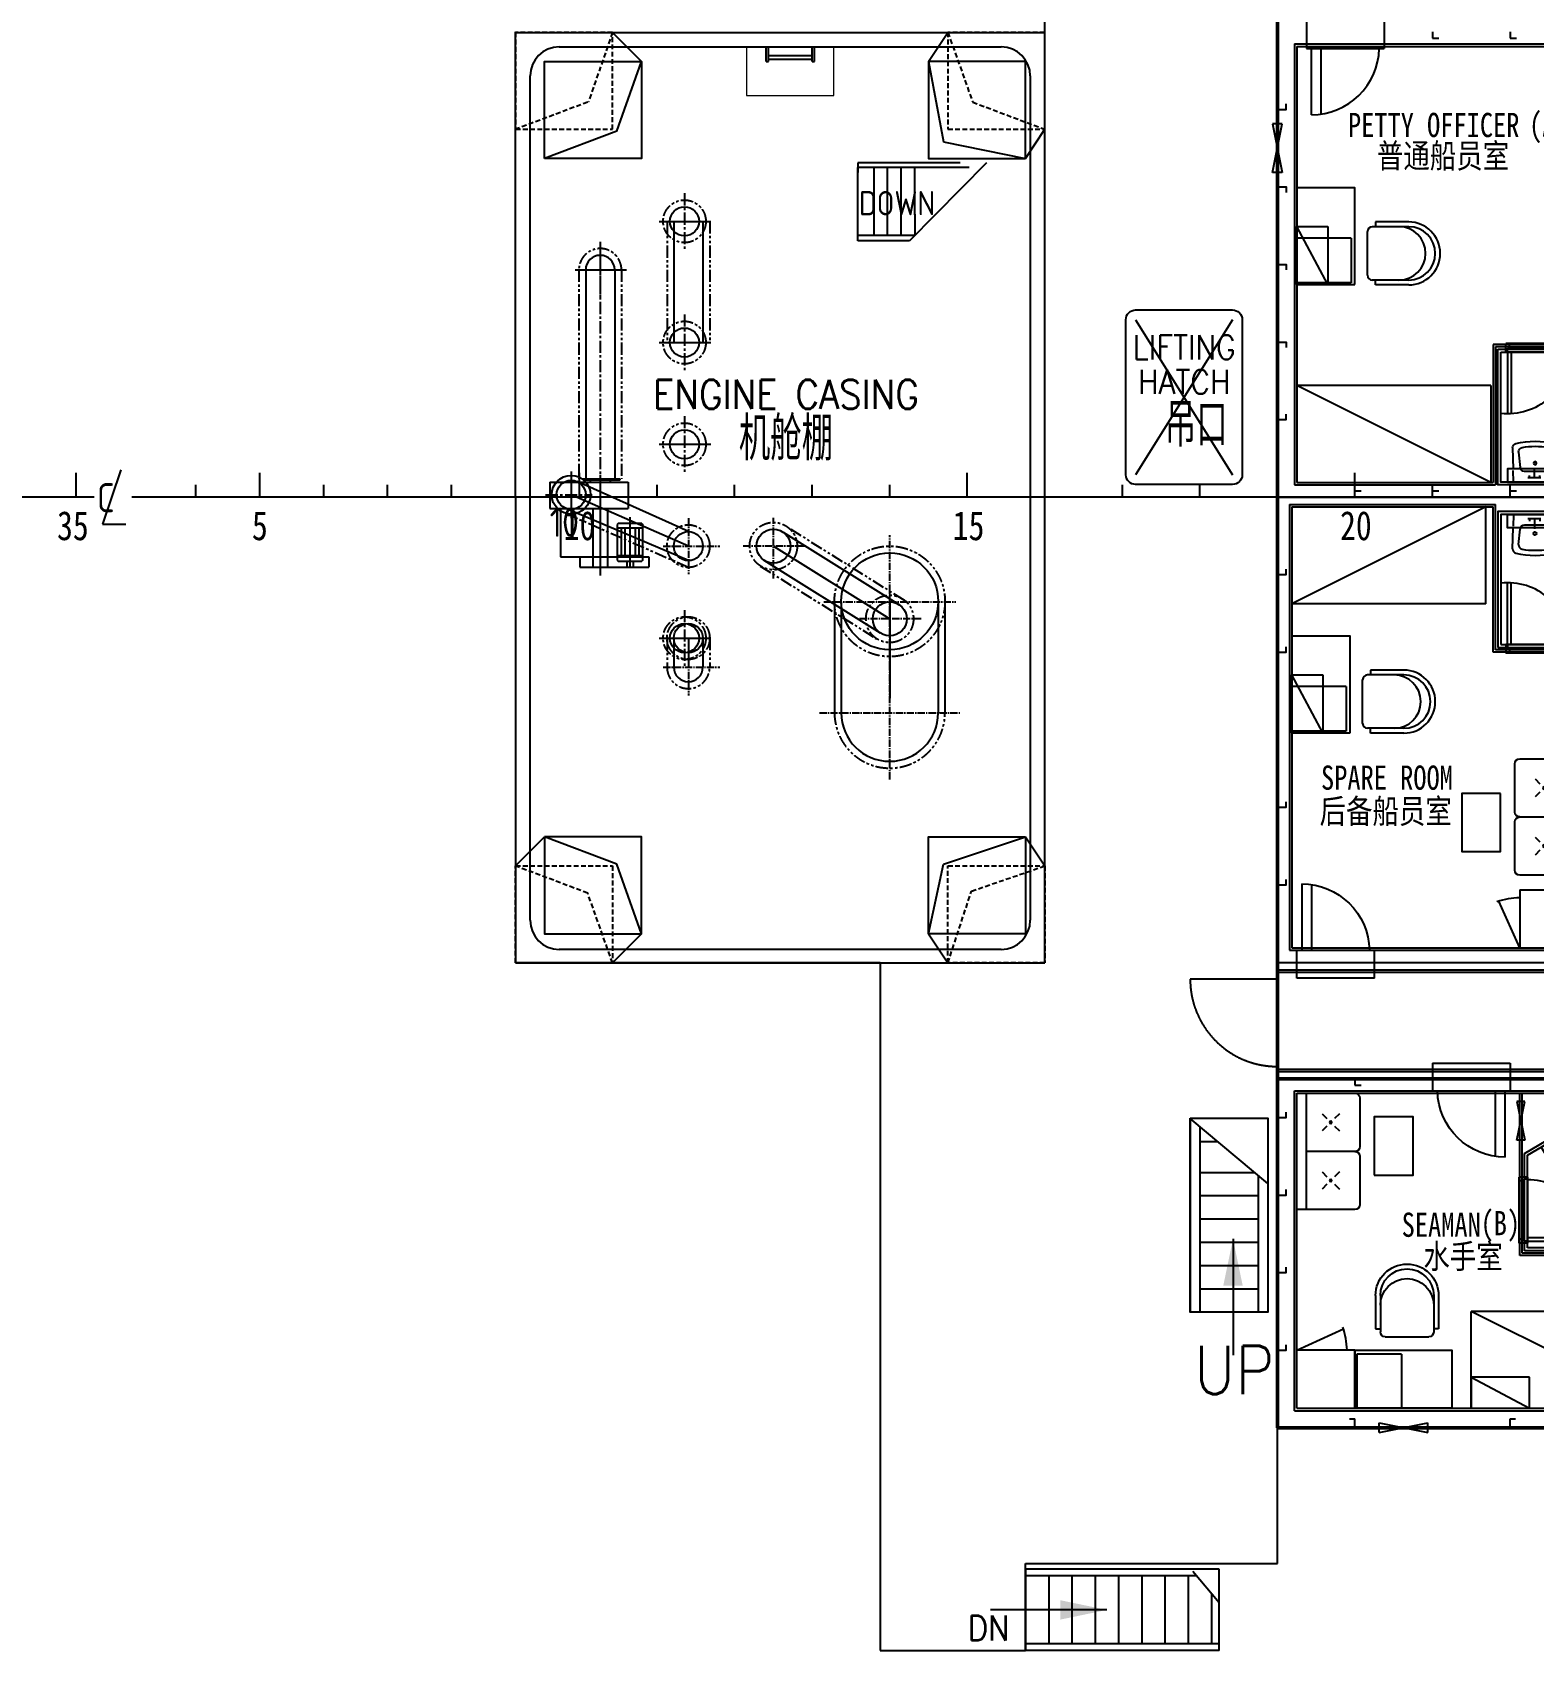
# Model space of a CAD drawing. Header units: millimetres. Extents: x -1838618 to -1600818, y -1770412 to -1553248.
# Drawn here: x -1732473 to -1716985, y -1697446 to -1680751 of the extents above; entities that cross this region are included whole.
import ezdxf
from ezdxf.enums import TextEntityAlignment as Align

# ---------------------------------------------------------------- set-up
doc = ezdxf.new("R2010")
doc.units = ezdxf.units.MM
doc.header["$LTSCALE"] = 100
for name, pattern in [('ACAD_ISO04W100', [30, 24, -3, 0, -3]), ('ACAD_ISO10W100', [18, 12, -3, 0, -3]), ('CENTER', [2, 1.25, -0.25, 0.25, -0.25]), ('CENTER1', [2, 1.25, -0.25, 0.25, -0.25]), ('CENTER2', [28.575, 19.05, -3.175, 3.175, -3.175]), ('CENTERX', [1.125, 0.75, -0.125, 0.125, -0.125]), ('DASHED', [0.75, 0.5, -0.25]), ('PHANTOM', [2.5, 1.25, -0.25, 0.25, -0.25, 0.25, -0.25])]:
    doc.linetypes.add(name, pattern=pattern)
for name, color, linetype in [('412equipment', 6, 'Continuous'), ('418exhaust', 30, 'Continuous'), ('419insulation', 63, 'PHANTOM'), ('422duct', 140, 'Continuous'), ('Furniture', 3, 'Continuous'), ('LADDER', 2, 'Continuous'), ('LIN', 132, 'Continuous'), ('TOITOR', 6, 'Continuous')]:
    doc.layers.add(name, color=color, linetype=linetype)
doc.styles.add('ROMANS4', font='romans.shx', dxfattribs={"width": 0.8, "height": 400, "bigfont": 'hzdx.shx'})
doc.styles.add('ROMANT', font='', dxfattribs={"width": 0.8})
doc.styles.get("Standard").update_dxf_attribs({"font": 'gbenor.shx', "width": 0.9, "bigfont": 'gbcbig.shx'})
doc.styles.add('样式 1', font='gbenor.shx', dxfattribs={"bigfont": 'gbcbig.shx'})
doc.styles.get('ROMANT').set_extended_font_data('SimSun')

# ---------------------------------------------------------------- blocks, each defined once
blk = doc.blocks.new('67')
at = {"color": 4}
for p, q in [((26600, 0), (26600, 250)), ((27061, 283), (26873, -280)), ((26873, -280), (27113, -280))]:
    blk.add_line(p, q, dxfattribs=at)
at = {"color": 4, "ltscale": 100}
blk.add_line((26787, 0), (-4089, 0), dxfattribs=at)
at = {"color": 4}
blk.add_text('C', height=300, dxfattribs=at).set_placement((26814, -156))
at = {"color": 4, "style": 'ROMANT', "width": 0.8}
blk.add_text('35', height=300, dxfattribs=at).set_placement((26403, -444))
blk = doc.blocks.new('p-11')
at = {"color": 1, "lineweight": -3}
blk.add_line((-48777, 68922), (-48246, 68922), dxfattribs=at)
at = {"layer": '418exhaust', "color": 1, "linetype": 'CENTER'}
blk.add_line((-48517, 69212), (-48517, 68632), dxfattribs=at)
at = {"layer": '418exhaust', "color": 2}
blk.add_circle((-48517, 68922), 150, dxfattribs=at)
at = {"layer": '419insulation', "color": 2}
blk.add_circle((-48517, 68922), 220, dxfattribs=at)
blk = doc.blocks.new('VLAD')
at = {"color": 0}
for p, q in [((147, 225), (-3, 225)), ((147, 201), (-3, 201)), ((87, -251), (87, 201)), ((127, -251), (127, 201)), ((147, 225), (147, 201)), ((147, -251), (-3, -251)), ((147, -275), (-3, -275)), ((147, -251), (147, -275))]:
    blk.add_line(p, q, dxfattribs=at)
blk = doc.blocks.new('70')
at = {"color": 4}
for p, q in [((0, 0), (0, 250)), ((3300, 0), (3300, 250)), ((7300, 0), (7300, 250)), ((11300, 0), (11300, 250)), ((-660, 0), (-660, 125)), ((0, 0), (0, 125)), ((0, 0), (0, 125)), ((660, 0), (660, 125)), ((1320, 0), (1320, 125)), ((1980, 0), (1980, 125)), ((2640, 0), (2640, 125)), ((3300, 0), (3300, 125)), ((4100, 0), (4100, 125)), ((4900, 0), (4900, 125)), ((5700, 0), (5700, 125)), ((6500, 0), (6500, 125)), ((8100, 0), (8100, 125)), ((8900, 0), (8900, 125)), ((9700, 0), (9700, 125)), ((10500, 0), (10500, 125)), ((12100, 0), (12100, 125)), ((12900, 0), (12900, 125))]:
    blk.add_line(p, q, dxfattribs=at)
at = {"color": 4, "ltscale": 100}
blk.add_line((23487, 0), (-1320, 0), dxfattribs=at)
at = {"color": 4, "style": 'ROMANT', "width": 0.8}
for s, p in [('5', (-80, -444)), ('10', (3137, -444)), ('15', (7150, -444)), ('20', (11146, -444))]:
    blk.add_text(s, height=300, dxfattribs=at).set_placement(p)
blk = doc.blocks.new('B DECK LINE')
at = {"color": 6}
for p, q in [((-16660, 0), (-16660, 4800)), ((-16660, 0), (-16660, -4800)), ((-16660, -4800), (-12900, -4800)), ((-12900, -4800), (-12900, -11900)), ((-8800, -11000), (-8800, -9600)), ((-8800, -9600), (3200, -9600)), ((-11400, -11000), (-8800, -11000)), ((-11400, -11900), (-11400, -11000)), ((-12900, -11900), (-11400, -11900))]:
    blk.add_line(p, q, dxfattribs=at)
blk = doc.blocks.new('B DECK')
at = {"color": 6, "lineweight": 50}
for p, q in [((-8800, 9600, 590), (-8800, -9600, 590)), ((-8800, -9600, 590), (3200, -9600, 590))]:
    blk.add_line(p, q, dxfattribs=at)
at = {"layer": '412equipment', "color": 7}
blk.add_blockref('B DECK LINE', (0, 0, 590), dxfattribs=at)
blk = doc.blocks.new('ladder level')
at = {"color": 2}
for p, q in [((-2000, 0), (0, 0)), ((-2000, -800), (-2000, 0)), ((-1328, -800), (-2000, 0)), ((0, -800), (0, 0)), ((-1916, -100), (0, -100)), ((-1760, -286), (-1760, -100)), ((-1440, -666), (-1440, -100)), ((-1200, -700), (-1200, -100)), ((-960, -700), (-960, -100)), ((-720, -700), (-720, -100)), ((-480, -700), (-480, -100)), ((-240, -700), (-240, -100)), ((-2000, -800), (0, -800)), ((-1412, -700), (0, -700))]:
    blk.add_line(p, q, dxfattribs=at)
blk = doc.blocks.new('BED(2000X1000)')
at = {"color": 2}
for p, q in [((0, -1000), (0, 0)), ((2000, 0), (0, 0)), ((2000, 0), (2000, -1000)), ((0, -1000), (2000, -1000))]:
    blk.add_line(p, q, dxfattribs=at)
at = {"color": 1, "linetype": 'ACAD_ISO04W100', "ltscale": 5}
blk.add_line((2000, -1000), (0, 0), dxfattribs=at)
blk = doc.blocks.new('3沙发')
at = {"color": 2}
for p, q in [((-1200, 600), (-1200, 0)), ((-650, 650), (-1150, 650)), ((-600, 600), (-600, 100)), ((-50, 650), (-550, 650)), ((0, 0), (0, 600)), ((-939, 389), (-989, 439)), ((-892, 358), (-908, 342)), ((-892, 342), (-908, 358)), ((-811, 439), (-861, 389)), ((-339, 389), (-389, 439)), ((-292, 358), (-308, 342)), ((-292, 342), (-308, 358)), ((-211, 439), (-261, 389)), ((-939, 311), (-989, 261)), ((-811, 261), (-861, 311)), ((-339, 311), (-389, 261)), ((-211, 261), (-261, 311)), ((-1200, 100), (0, 100)), ((-1200, 0), (0, 0)), ((0, 100), (0, 100))]:
    blk.add_line(p, q, dxfattribs=at)
for centre in [(-900, 350), (-300, 350)]:
    blk.add_circle(centre, 11.2, dxfattribs=at)
for centre, start, end in [((-1150, 600), 90, 180), ((-650, 600), 0, 90), ((-550, 600), 90, 180), ((-50, 600), 0, 90)]:
    blk.add_arc(centre, 50, start, end, dxfattribs=at)
blk = doc.blocks.new('book rack(600x320x280)')
at = {"color": 2, "ltscale": 10}
for p, q in [((-600, 0), (-600, -320)), ((0, 0), (-600, 0)), ((-600, 0), (0, -320)), ((0, -320), (0, 0)), ((-600, -320), (0, -320))]:
    blk.add_line(p, q, dxfattribs=at)
blk = doc.blocks.new('A$C491949C4')
at = {"color": 240, "linetype": 'ByBlock'}
for p, q in [((982, 384), (989, 166)), ((1045, 339), (1062, 179)), ((1387, 339), (1370, 179)), ((1450, 384), (1443, 166)), ((1223, 73), (1223, 177)), ((989, 151), (993, 32)), ((1105, 140), (1327, 140)), ((1156, 73), (1291, 73)), ((1169, 73), (1169, 99)), ((1274, 73), (1274, 99)), ((1439, 32), (1443, 151))]:
    blk.add_line(p, q, dxfattribs=at)
blk.add_lwpolyline([(940, 30), (940, 166), (1500, 166), (1500, 30)], close=True, dxfattribs=at)
blk.add_circle((1218, 225), 16.4, dxfattribs=at)
for centre, radius, start, end in [((1026, 385), 44, 102.5848, 181.8677), ((1216, -423), 874, 76.7925, 103.2092), ((1089, 344), 44, 99.097, 185.8302), ((1216, -390), 789, 80.2286, 99.7732), ((1343, 344), 44, 354.1698, 80.9047), ((1406, 385), 44, 358.1323, 77.4168), ((1105, 184), 44, 185.8302, 270), ((1327, 184), 44, 270, 354.1698)]:
    blk.add_arc(centre, radius, start, end, dxfattribs=at)
at = {"layer": 'TOITOR', "color": 240, "linetype": 'ByBlock'}
for p, q in [((597, 1400), (300, 900)), ((615, 1370), (317, 869)), ((1600, 1400), (597, 1400)), ((1570, 1370), (615, 1370)), ((840, 1370), (840, 1460)), ((840, 1460), (1520, 1460)), ((840, 1370), (1520, 1370)), ((860, 1370), (860, 1410)), ((860, 1410), (1500, 1410)), ((880, 1410), (880, 1460)), ((1462, 1370), (1462, 734)), ((1480, 1410), (1480, 1460)), ((1500, 1370), (1500, 1410)), ((1500, 1370), (1500, 733)), ((1520, 1370), (1520, 1460)), ((530, 1228), (760, 1091)), ((0, 900), (300, 900)), ((30, 870), (317, 870)), ((319, 873), (559, 735)), ((342, 911), (572, 775)), ((123, 672), (163, 672)), ((184, 722), (155, 750)), ((233, 782), (233, 742)), ((282, 722), (310, 750)), ((302, 672), (343, 672)), ((184, 623), (155, 594)), ((233, 603), (233, 562)), ((282, 623), (310, 594)), ((810, 30), (810, 302))]:
    blk.add_line(p, q, dxfattribs=at)
for points in [[(0, 900), (0, 0), (1600, 0), (1600, 1400)], [(30, 870), (30, 30), (1570, 30), (1570, 1370)]]:
    blk.add_lwpolyline(points, dxfattribs=at)
blk.add_circle((233, 672), 31.3, dxfattribs=at)
for centre, radius, start, end in [((1500, 1370), 637, 180, 276.309), ((310, 302), 500, 0, 60.1011)]:
    blk.add_arc(centre, radius, start, end, dxfattribs=at)
blk.add_ellipse((683, 922), major_axis=(178, -106), ratio=0.695122, dxfattribs=at)
blk.add_ellipse((666, 933), major_axis=(230, -137), ratio=0.688679, start_param=-1.570796, end_param=1.570796, dxfattribs=at)
blk = doc.blocks.new('A$C27DC17FB')
at = {"layer": 'LIN'}
for p, q in [((0, 400), (82, 0)), ((0, 0), (82, 400)), ((82, 400), (0, 400)), ((82, 0), (0, 0))]:
    blk.add_line(p, q, dxfattribs=at)
blk = doc.blocks.new('沙发')
at = {"color": 2, "linetype": 'Continuous'}
for p, q in [((-325, -225), (-325, 225)), ((100, 275), (-275, 275)), ((100, 325), (-243.791834, 325)), ((-243.791834, 325), (-243.791834, 275)), ((100, -275), (-275, -275)), ((-243.791834, -325), (-243.791834, -275)), ((100, -325), (-243.791834, -325))]:
    blk.add_line(p, q, dxfattribs=at)
for centre, radius, start, end in [((-275, 225), 50, 90, 180), ((0, 0), 275, 270, 90), ((100, 0), 325, 270, 90), ((100, 0), 275, 270, 90), ((-275, -225), 50, 180, 270)]:
    blk.add_arc(centre, radius, start, end, dxfattribs=at)
blk = doc.blocks.new('DOOR700C NEW')
at = {"color": 2}
for p, q in [((650, 688), (650, 13)), ((750, 695), (750, 13)), ((800, 13), (0, 13)), ((0, -275), (0, 13)), ((800, -275), (800, 13)), ((0, -275), (800, -275))]:
    blk.add_line(p, q, dxfattribs=at)
at = {"color": 2, "lineweight": -3, "ltscale": 5}
blk.add_arc((750, -5), 700, 90, 178.5788, dxfattribs=at)
blk = doc.blocks.new('T.T.1000X600X600')
at = {"layer": 'Furniture'}
blk.add_lwpolyline([(-565, 199), (-165, 199), (-165, -401), (-565, -401)], close=True, dxfattribs=at)
blk = doc.blocks.new('DESK10')
at = {"layer": 'Furniture'}
for p, q in [((20, 40), (20, 600)), ((480, 40), (480, 600)), ((480, 40), (20, 40))]:
    blk.add_line(p, q, dxfattribs=at)
blk.add_lwpolyline([(0, 0), (1000, 0), (1000, 600), (0, 600)], close=True, dxfattribs=at)
blk = doc.blocks.new('2DFF')
at = {"color": 6}
for p, q in [((-3200, -4650), (-3200, -5749)), ((-1600, -4800), (-1600, -4865)), ((-800, -4800), (-800, -4865)), ((-1600, -4865), (-1535, -4865)), ((-800, -4865), (-735, -4865)), ((-3200, -6251), (-3200, -14550)), ((-3200, -9600), (800, -9600)), ((-2400, -9600), (-2400, -9535)), ((-2400, -9535), (-2335, -9535)), ((-1600, -9600), (-1600, -9535)), ((-1600, -9535), (-1535, -9535)), ((-800, -9600), (-800, -9535)), ((-800, -9535), (-735, -9535)), ((-3200, -14400), (-2550, -14400)), ((-2550, -14400), (-150, -14400)), ((-3200, -14550), (-3200, -19200)), ((-2400, -15600), (-2400, -15665)), ((-2400, -15665), (-2335, -15665)), ((-2456, -19110), (-2400, -19110)), ((-2400, -19200), (-2400, -19110)), ((-800, -19200), (-800, -19110)), ((-800, -19110), (-744, -19110)), ((-3200, -19200), (-2151, -19200)), ((-1649, -19200), (1699, -19200))]:
    blk.add_line(p, q, dxfattribs=at)
at = {"color": 2}
for p, q in [((-3025, -4925), (675, -4925)), ((-3025, -4925), (-3025, -9475)), ((-3000, -4950), (-3000, -9450)), ((-3000, -4950), (650, -4950)), ((-1000, -8450), (-3000, -8450)), ((-1000, -8450), (-1000, -9450)), ((-3025, -9475), (-950, -9475)), ((-3000, -9450), (-975, -9450)), ((-3075, -9675), (-950, -9675)), ((-3075, -9675), (-3075, -14275)), ((-3050, -9700), (-975, -9700)), ((-3050, -9700), (-3050, -14250)), ((-1050, -10700), (-1050, -9700)), ((-1050, -10700), (-3050, -10700)), ((-3075, -14275), (-75, -14275)), ((-3050, -14250), (-100, -14250)), ((-3200, -14475), (2130, -14475)), ((-3200, -14500), (2150, -14500)), ((-3200, -15500), (7300, -15500)), ((-3200, -15525), (7325, -15525)), ((-3025, -15725), (7075, -15725)), ((-3025, -19025), (-3025, -15725)), ((-3000, -19000), (-3000, -15750)), ((-3000, -15750), (7050, -15750)), ((-2400, -18400), (-3000, -18400)), ((-2400, -19000), (-2400, -18400)), ((-3025, -19025), (8575, -19025)), ((-3000, -19000), (8550, -19000))]:
    blk.add_line(p, q, dxfattribs=at)
at = {"color": 4, "ltscale": 10}
for p, q in [((-3250, -6251), (-3150, -5749)), ((-3250, -5749), (-3150, -6251)), ((-3150, -5749), (-3250, -5749)), ((-3150, -6251), (-3250, -6251))]:
    blk.add_line(p, q, dxfattribs=at)
at = {"color": 1, "linetype": 'CENTER2', "ltscale": 10}
for p, q in [((-1000, -9450), (-3000, -8450)), ((-1050, -9700), (-3050, -10700))]:
    blk.add_line(p, q, dxfattribs=at)
at = {"color": 2, "ltscale": 10}
for p, q in [((-700, -13650), (-700, -14250)), ((-700, -13650), (-100, -13650)), ((-700, -14250), (-917, -13768)), ((-3000, -18400), (-2518, -18181)), ((-2400, -18400), (-2400, -19000)), ((-2400, -18400), (-2400, -19000))]:
    blk.add_line(p, q, dxfattribs=at)
at = {"color": 6, "linetype": 'ACAD_ISO10W100', "ltscale": 10}
blk.add_line((-3200, -14574), (-4100, -14574), dxfattribs=at)
at = {"color": 6, "lineweight": 50}
for p, q in [((-3200, -15600), (-1600, -15600)), ((-1600, -15600), (2250, -15600))]:
    blk.add_line(p, q, dxfattribs=at)
at = {"color": 4}
for p, q in [((-2151, -19250), (-1649, -19150)), ((-2151, -19150), (-1649, -19250)), ((-2151, -19250), (-2151, -19150)), ((-1649, -19250), (-1649, -19150))]:
    blk.add_line(p, q, dxfattribs=at)
at = {"color": 6}
for points in [[(-3200, -5600), (-3110, -5600), (-3110, -5544)], [(-3200, -6400), (-3110, -6400), (-3110, -6456)], [(-3200, -7200), (-3110, -7200), (-3110, -7256)], [(-3200, -8000), (-3110, -8000), (-3110, -8056)], [(-3200, -8800), (-3110, -8800), (-3110, -8744)], [(-3200, -10400), (-3110, -10400), (-3110, -10344)], [(-3200, -11200), (-3110, -11200), (-3110, -11144)], [(-3200, -12800), (-3110, -12800), (-3110, -12744)], [(-3200, -13600), (-3110, -13600), (-3110, -13544)], [(-3200, -16000), (-3110, -16000), (-3110, -15944)], [(-3200, -16800), (-3110, -16800), (-3110, -16744)], [(-3200, -17600), (-3110, -17600), (-3110, -17544)], [(-3200, -18400), (-3110, -18400), (-3110, -18344)]]:
    blk.add_lwpolyline(points, dxfattribs=at)
at = {"color": 2, "ltscale": 10}
for centre, start, end in [((-679, -14537), 91.5287, 108.5659), ((-3287, -18420), 1.5287, 18.5659)]:
    blk.add_arc(centre, 805, start, end, dxfattribs=at)
at = {"color": 6, "linetype": 'ACAD_ISO10W100', "ltscale": 10}
blk.add_arc((-3200, -14574), 900, 180, 270, dxfattribs=at)
at = {"layer": 'LIN'}
for p, q in [((650, -8025), (-975, -8025)), ((-975, -8025), (-975, -9450)), ((-950, -8050), (-950, -9475)), ((675, -8050), (-950, -8050)), ((-950, -11175), (-950, -9675)), ((-975, -11200), (-975, -9700)), ((800, -11175), (-950, -11175)), ((800, -11200), (-975, -11200)), ((800, -17425), (-700, -17425)), ((800, -17400), (-675, -17400))]:
    blk.add_line(p, q, dxfattribs=at)
at = {"layer": 'LIN', "color": 4}
for p, q in [((-700, -17425), (-700, -15750)), ((-675, -17400), (-675, -15750))]:
    blk.add_line(p, q, dxfattribs=at)
at = {"color": 2, "ltscale": 10, "rotation": 180}
blk.add_blockref('DOOR700C NEW', (-2100, -4960), dxfattribs=at)
at = {"color": 2, "ltscale": 10, "xscale": -1}
for name, p, rotation in [('book rack(600x320x280)', (-2680, -6808), 270), ('book rack(600x320x280)', (-2730, -11433), 270), ('DOOR700C NEW', (-1600, -15714), 180), ('沙发', (-1863, -17937), 270), ('沙发', (-1863, -17937), 270)]:
    blk.add_blockref(name, p, dxfattribs=dict(at, rotation=rotation))
at = {"color": 2, "ltscale": 10}
for name, p in [('沙发', (-1946, -7086)), ('沙发', (-1946, -7086)), ('沙发', (-1996, -11710)), ('沙发', (-1996, -11710)), ('book rack(600x320x280)', (-600, -18680))]:
    blk.add_blockref(name, p, dxfattribs=at)
at = {"color": 2, "xscale": -1}
for name, p, rotation in [('3沙发', (-100, -13500), 90), ('3沙发', (-3000, -15750), 270), ('T.T.1000X600X600', (-1636, -16395), 179.9999999866598)]:
    blk.add_blockref(name, p, dxfattribs=dict(at, rotation=rotation))
blk.add_blockref('T.T.1000X600X600', (-1464, -12855), dxfattribs=at)
at = {"color": 2, "ltscale": 10, "xscale": -1}
blk.add_blockref('DOOR700C NEW', (-2200, -14286), dxfattribs=at)
at = {"color": 2}
blk.add_blockref('BED(2000X1000)', (-1200, -18000), dxfattribs=at)
at = {"layer": 'Furniture', "rotation": 90}
for p in [(-2400, -7408), (-2450, -12033)]:
    blk.add_blockref('DESK10', p, dxfattribs=at)
at = {"layer": 'Furniture', "xscale": -1, "rotation": 179.9999999866598}
blk.add_blockref('DESK10', (-2400, -18400), dxfattribs=at)
at = {"layer": 'LIN', "color": 4, "xscale": -1, "rotation": 179.9999999866598}
blk.add_blockref('A$C27DC17FB', (-729, -15835), dxfattribs=at)
at = {"layer": 'TOITOR', "xscale": -1}
blk.add_blockref('A$C491949C4', (675, -9475), dxfattribs=at)
at = {"layer": 'TOITOR', "rotation": 180}
blk.add_blockref('A$C491949C4', (675, -9750), dxfattribs=at)
at = {"layer": 'TOITOR', "xscale": -1, "rotation": 89.99999997331959}
blk.add_blockref('A$C491949C4', (750, -15775), dxfattribs=at)
at = {"color": 2, "style": 'ROMANT', "width": 0.8}
for s, p in [('PETTY OFFICER', (-1588, -5761)), ('(A)', (-400, -5777)), ('普通船员室', (-1492, -6074)), ('SPARE ROOM', (-2070, -12494)), ('后备船员室', (-2083, -12835)), ('SEAMAN', (-1510, -17106)), ('(B)', (-900, -17109)), ('水手室', (-1285, -17426))]:
    blk.add_text(s, height=250, dxfattribs=at).set_placement(p, align=Align.MIDDLE)

msp = doc.modelspace()

# ---------------------------------------------------------------- linework, layer by layer
at = {"color": 6}
for p, q in [((-1722028, -1680751.2), (-1722028, -1675951.2)), ((-1727488, -1685551.2), (-1727488, -1680751.2)), ((-1727488, -1680751.2), (-1722028, -1680751.2)), ((-1727488, -1680751.2), (-1722028, -1680751.2)), ((-1722028, -1690351.2), (-1722028, -1680751.2)), ((-1727488, -1685551.2), (-1727488, -1690351.2)), ((-1727488, -1690351.2), (-1722028, -1690351.2))]:
    msp.add_line(p, q, dxfattribs=at)
at = {"color": 2, "linetype": 'Continuous', "lineweight": -3}
for p, q in [((-1727038, -1680901.2), (-1722478, -1680901.2)), ((-1727338, -1689911.2), (-1727338, -1681201.2)), ((-1722178, -1681201.2), (-1722178, -1689911.2)), ((-1722478, -1690211.2), (-1727038, -1690211.2))]:
    msp.add_line(p, q, dxfattribs=at)
at = {"color": 2, "linetype": 'Continuous', "lineweight": 20}
for p, q in [((-1725104, -1680901), (-1725104, -1681401)), ((-1724204, -1681401), (-1724204, -1680901)), ((-1725104, -1681401), (-1724204, -1681401))]:
    msp.add_line(p, q, dxfattribs=at)
at = {"color": 2}
for p, q in [((-1722900.1, -1682096.5), (-1723956.1, -1682096.5)), ((-1723956.1, -1682096.5), (-1723956.1, -1682146.5)), ((-1722631.1, -1682096.5), (-1723424.7, -1682902.7)), ((-1723956.4, -1682902.7), (-1723956.1, -1682146.5)), ((-1723956.3, -1682146.5), (-1723956.3, -1682196.5)), ((-1723956.1, -1682846.5), (-1723956.3, -1682196.5)), ((-1722809.3, -1682146.5), (-1723956.1, -1682146.5)), ((-1723956.1, -1682846.5), (-1723956.1, -1682146.5)), ((-1723789.3, -1682846.5), (-1723789.3, -1682146.5)), ((-1723649.3, -1682846.5), (-1723649.3, -1682146.5)), ((-1723509.3, -1682846.5), (-1723509.3, -1682146.5)), ((-1723369.3, -1682632.7), (-1723369.3, -1682146.5)), ((-1723369.3, -1682625.8), (-1723369.3, -1682846.5)), ((-1723369.3, -1682846.5), (-1723956.1, -1682846.5)), ((-1723424.7, -1682902.7), (-1723956.1, -1682902.7)), ((-1726914.9, -1685279.8), (-1726914.9, -1685764.4)), ((-1726828, -1685551.2), (-1726828, -1685301.2)), ((-1722828, -1685551.2), (-1722828, -1685301.2)), ((-1727488, -1685551.2), (-1727488, -1685426.2)), ((-1727134.9, -1685391.6), (-1727134.9, -1685661.6)), ((-1727134.9, -1685391.6), (-1726327.9, -1685391.6)), ((-1726828, -1685551.2), (-1726828, -1685426.2)), ((-1726802.2, -1685356.6), (-1726413, -1685356.6)), ((-1726413, -1685371.8), (-1726782.7, -1685371.8)), ((-1726719.2, -1685372.3), (-1726719.2, -1685391.2)), ((-1726614.9, -1685314.4), (-1726614.9, -1686352.7)), ((-1726510.6, -1685372.3), (-1726510.6, -1685391.2)), ((-1726413, -1685356.6), (-1726413, -1685371.8)), ((-1726327.9, -1685390.2), (-1726327.9, -1685661.6)), ((-1726028, -1685551.2), (-1726028, -1685426.2)), ((-1725228, -1685551.2), (-1725228, -1685426.2)), ((-1724428, -1685551.2), (-1724428, -1685426.2)), ((-1723628, -1685551.2), (-1723628, -1685426.2)), ((-1722828, -1685551.2), (-1722828, -1685426.2)), ((-1722028, -1685551.2), (-1722028, -1685426.2)), ((-1721228, -1685551.2), (-1721228, -1685426.2)), ((-1720428, -1685551.2), (-1720428, -1685426.2)), ((-1727134.9, -1685661.6), (-1726327.9, -1685661.6)), ((-1727026.2, -1685660.1), (-1727026.2, -1686161.4)), ((-1726690.2, -1685660.1), (-1726690.2, -1686265.8)), ((-1726539.6, -1685660.1), (-1726539.6, -1686265.8)), ((-1726308.1, -1685752.3), (-1726308.1, -1686278.9)), ((-1726429.9, -1685818.1), (-1726439.9, -1685828.1)), ((-1726439.9, -1685828.1), (-1726439.9, -1686196.5)), ((-1726439.9, -1685864.2), (-1726176.4, -1685864.2)), ((-1726186.4, -1685818.1), (-1726429.9, -1685818.1)), ((-1726400.3, -1685864.2), (-1726400.3, -1686147.3)), ((-1726360.8, -1685864.2), (-1726360.8, -1686147.3)), ((-1726255.4, -1685864.2), (-1726255.4, -1686147.3)), ((-1726215.9, -1685864.2), (-1726215.9, -1686147.3)), ((-1726186.4, -1685818.1), (-1726176.4, -1685828.1)), ((-1726176.4, -1686196.5), (-1726176.4, -1685828.1)), ((-1727026.2, -1686161.4), (-1726114.9, -1686161.4)), ((-1726826, -1686161.4), (-1726826, -1686268.6)), ((-1726826, -1686268.6), (-1726114.9, -1686268.6)), ((-1726439.9, -1686147.3), (-1726176.4, -1686147.3)), ((-1726439.9, -1686196.5), (-1726429.9, -1686206.5)), ((-1726429.9, -1686206.5), (-1726186.4, -1686206.5)), ((-1726339.8, -1686205.2), (-1726339.8, -1686269)), ((-1726276.5, -1686205.2), (-1726276.5, -1686269)), ((-1726176.4, -1686196.5), (-1726186.4, -1686206.5)), ((-1726114.9, -1686161.4), (-1726114.9, -1686268.6)), ((-1720228, -1696605.7), (-1722228, -1696605.7)), ((-1722228, -1696605.7), (-1722228, -1697445.7)), ((-1720500.2, -1696625.7), (-1720228, -1696949.7)), ((-1720228, -1697445.7), (-1720228, -1696605.7)), ((-1720458.2, -1696675.7), (-1722228, -1696675.7)), ((-1721988, -1696675.7), (-1721988, -1697375.7)), ((-1721748, -1696675.7), (-1721748, -1697375.7)), ((-1721508, -1696675.7), (-1721508, -1697375.7)), ((-1721268, -1696675.7), (-1721268, -1697375.7)), ((-1721028, -1696675.7), (-1721028, -1697375.7)), ((-1720788, -1696675.7), (-1720788, -1697375.7)), ((-1720548, -1696675.7), (-1720548, -1697375.7)), ((-1720308, -1696854.5), (-1720308, -1697375.7)), ((-1721388, -1697025.7), (-1722588, -1697025.7)), ((-1720228, -1697375.7), (-1722228, -1697375.7)), ((-1720228, -1697445.7), (-1722228, -1697445.7))]:
    msp.add_line(p, q, dxfattribs=at)
at = {"color": 2, "lineweight": -3}
for p, q in [((-1726875, -1683201.5), (-1726343.8, -1683201.5)), ((-1724828, -1686051.2), (-1723628, -1686801.6)), ((-1724198, -1686626.6), (-1724198, -1687771.2)), ((-1724128, -1686626.6), (-1724128, -1687771.2)), ((-1723628, -1686626.6), (-1723628, -1687621.2)), ((-1723128, -1686626.6), (-1723128, -1687771.2)), ((-1723058, -1686626.6), (-1723058, -1687771.2)), ((-1725705.5, -1687000.7), (-1725705.5, -1687300.7)), ((-1727488, -1689351.2), (-1727188, -1689051.2)), ((-1726443.9, -1689331), (-1727188, -1689051.2)), ((-1726188, -1690051.2), (-1726443.9, -1689331)), ((-1726488, -1690351.2), (-1726188, -1690051.2))]:
    msp.add_line(p, q, dxfattribs=at)
at = {"color": 0, "linetype": 'CENTER1', "ltscale": 100}
for p, q in [((-1720091.1, -1683715.3), (-1721091.1, -1685315.3)), ((-1721091.1, -1683715.3), (-1720091.1, -1685315.3, 590))]:
    msp.add_line(p, q, dxfattribs=at)
at = {"color": 2, "linetype": 'CENTER'}
msp.add_line((-1727177.7, -1685521.8), (-1726696.8, -1685521.8), dxfattribs=at)
at = {"color": 2, "ltscale": 0.1}
msp.add_line((-1725705.5, -1686051.2), (-1726914.9, -1685522.1), dxfattribs=at)
at = {"color": 2, "linetype": 'CENTERX'}
for p, q in [((-1725705.5, -1685761.2), (-1725705.5, -1686341.2)), ((-1724828, -1686383.7), (-1724828, -1685758.8)), ((-1723628, -1687309.6), (-1723628, -1685939)), ((-1725965.6, -1686051.2), (-1725379.4, -1686051.2)), ((-1724503, -1686051.2), (-1725153, -1686051.2)), ((-1723628, -1688459.6), (-1723628, -1686472.5)), ((-1724308.8, -1686626.6), (-1722947.2, -1686626.6)), ((-1723303, -1686801.6), (-1723953, -1686801.6)), ((-1725705.5, -1687010.7), (-1725705.5, -1687590.7)), ((-1725705.5, -1687010.7), (-1725705.5, -1687590.7)), ((-1725965.6, -1687300.7), (-1725379.4, -1687300.7)), ((-1725965.6, -1687300.7), (-1725379.4, -1687300.7)), ((-1724353, -1687771.2), (-1722903, -1687771.2))]:
    msp.add_line(p, q, dxfattribs=at)
at = {"color": 2, "linetype": 'DASHED', "lineweight": -3}
for p, q in [((-1726743.9, -1689631), (-1727488, -1689351.2)), ((-1726488, -1690351.2), (-1726743.9, -1689631))]:
    msp.add_line(p, q, dxfattribs=at)
at = {"color": 2}
msp.add_lwpolyline([(-1723386.6, -1682367.5, 0, 60, 0), (-1723573.2, -1682367.5, 0, 0, 0), (-1723885.2, -1682367.5, 0, 0, 0)], format="xyseb", dxfattribs=at)
at = {"color": 0, "linetype": 'ByBlock', "lineweight": -3, "ltscale": 0.8}
msp.add_lwpolyline([(-1721091.1, -1683615.3), (-1720091.1, -1683615.3, -0.4142136), (-1719991.1, -1683715.3), (-1719991.1, -1685315.3, -0.4142136), (-1720091.1, -1685415.3), (-1721091.1, -1685415.3, -0.4142136), (-1721191.1, -1685315.3), (-1721191.1, -1683715.3, -0.4142136)], format="xyb", close=True, dxfattribs=at)
at = {"color": 2, "lineweight": -3}
msp.add_lwpolyline([(-1727188, -1689051.2), (-1727188, -1690051.2), (-1726188, -1690051.2), (-1726188, -1689051.2)], close=True, dxfattribs=at)
at = {"color": 2, "linetype": 'DASHED', "lineweight": -3}
msp.add_lwpolyline([(-1726488, -1689351.2), (-1726488, -1690351.2), (-1727488, -1690351.2), (-1727488, -1689351.2)], close=True, dxfattribs=at)
msp.add_lwpolyline([(-1720528, -1691951.2), (-1719728, -1691951.2), (-1719728, -1693955.2), (-1720528, -1693955.2)], close=True)
at = {"color": 2}
for radius in [200, 150]:
    msp.add_circle((-1726914.9, -1685521.8), radius, dxfattribs=at)
at = {"color": 2, "linetype": 'Continuous', "lineweight": -3}
for centre, start, end in [((-1727038, -1681201.2), 90, 180), ((-1722478, -1681201.2), 0, 90), ((-1727038, -1689911.2), 180, 270), ((-1722478, -1689911.2), 270, 0)]:
    msp.add_arc(centre, 300, start, end, dxfattribs=at)
at = {"color": 2}
msp.add_solid([(-1721868, -1697125.7), (-1721868, -1696925.7), (-1721388, -1697025.7)], dxfattribs=at)
at = {"layer": '418exhaust', "color": 2}
for p, q in [((-1725855.5, -1682700.7), (-1725855.5, -1683951.2)), ((-1725555.5, -1682700.7), (-1725555.5, -1683951.2)), ((-1726764.9, -1683201.5), (-1726764.9, -1685356.6)), ((-1726464.9, -1683201.5), (-1726464.9, -1685356.6)), ((-1725705.5, -1685901.2), (-1726853.4, -1685385)), ((-1725705.5, -1686201.2), (-1726969.4, -1685661.6)), ((-1724726, -1685907.4), (-1723526, -1686657.7)), ((-1724925.9, -1686197.1), (-1723725.9, -1686947.4)), ((-1725855.5, -1687000.7), (-1725855.5, -1687300.7)), ((-1725555.5, -1687000.7), (-1725555.5, -1687300.7))]:
    msp.add_line(p, q, dxfattribs=at)
at = {"layer": '418exhaust', "color": 2, "linetype": 'CENTER'}
for p, q in [((-1726614.9, -1682911.5), (-1726614.9, -1683491.5)), ((-1726614.9, -1682931.9), (-1726614.9, -1685661.6))]:
    msp.add_line(p, q, dxfattribs=at)
at = {"layer": '418exhaust', "color": 2}
for centre, radius in [((-1725705.5, -1686051.2), 150), ((-1724828, -1686051.2), 175), ((-1723628, -1686621.2), 500), ((-1723628, -1686801.6), 175), ((-1725705.5, -1687000.7), 150)]:
    msp.add_circle(centre, radius, dxfattribs=at)
for centre, radius, start, end in [((-1726614.9, -1683201.5), 150, 0, 180), ((-1725705.5, -1687300.7), 150, 180, 0), ((-1723628, -1687771.2), 500, 180, 0)]:
    msp.add_arc(centre, radius, start, end, dxfattribs=at)
at = {"layer": '419insulation', "color": 2}
for p, q in [((-1725925.5, -1682700.7), (-1725925.5, -1683951.2)), ((-1725485.5, -1682700.7), (-1725485.5, -1683951.2)), ((-1726834.9, -1683201.5), (-1726834.9, -1685356.6)), ((-1726394.9, -1683201.5), (-1726394.9, -1685356.6)), ((-1725705.5, -1686271.2), (-1726995.3, -1685705)), ((-1724649.5, -1685876.9), (-1723449.5, -1686627.3)), ((-1724963.9, -1686257), (-1723763.9, -1687007.4)), ((-1725925.5, -1687000.7), (-1725925.5, -1687300.7)), ((-1725485.5, -1687000.7), (-1725485.5, -1687300.7))]:
    msp.add_line(p, q, dxfattribs=at)
for centre, radius in [((-1724828, -1686051.2), 245), ((-1725705.5, -1686051.2), 220), ((-1723628, -1686621.2), 570), ((-1723628, -1686801.6), 245), ((-1725705.5, -1687000.7), 220)]:
    msp.add_circle(centre, radius, dxfattribs=at)
for centre, radius, start, end in [((-1726614.9, -1683201.5), 220, 0, 180), ((-1725705.5, -1687300.7), 220, 180, 0), ((-1723628, -1687771.2), 570, 180, 0)]:
    msp.add_arc(centre, radius, start, end, dxfattribs=at)
at = {"layer": '422duct', "color": 2, "linetype": 'DASHED', "lineweight": -3}
for p, q in [((-1726488, -1680751.2), (-1726736.2, -1681468.5)), ((-1723028, -1680751.2), (-1722772.1, -1681471.4)), ((-1726743.9, -1681471.4), (-1727488, -1681751.2)), ((-1722772.1, -1681471.4), (-1722028, -1681751.2)), ((-1722784.5, -1689609.5), (-1722028, -1689351.2)), ((-1723028, -1690351.2), (-1722784.5, -1689609.5))]:
    msp.add_line(p, q, dxfattribs=at)
at = {"layer": '422duct', "color": 2, "lineweight": -3}
for p, q in [((-1726188, -1681051.2), (-1726488, -1680751.2)), ((-1723228, -1681051.2), (-1723028, -1680751.2)), ((-1726444.5, -1681771.7), (-1726188, -1681051.2)), ((-1723228, -1681051.2), (-1723072.1, -1681878.9)), ((-1726444.5, -1681771.7), (-1727188, -1682051.2)), ((-1722228, -1682051.2), (-1722028, -1681751.2)), ((-1723072.1, -1681878.9), (-1722228, -1682051.2)), ((-1723072.1, -1689331), (-1722228, -1689051.2)), ((-1722228, -1689051.2), (-1722028, -1689351.2)), ((-1723228, -1690051.2), (-1723072.1, -1689331)), ((-1723228, -1690051.2), (-1723028, -1690351.2))]:
    msp.add_line(p, q, dxfattribs=at)
at = {"layer": '422duct', "color": 2, "linetype": 'DASHED', "lineweight": -3}
for points in [[(-1726488, -1681751.2), (-1726488, -1680751.2), (-1727488, -1680751.2), (-1727488, -1681751.2)], [(-1722028, -1681751.2), (-1722028, -1680751.2), (-1723028, -1680751.2), (-1723028, -1681751.2)], [(-1722028, -1689351.2), (-1722028, -1690351.2), (-1723028, -1690351.2), (-1723028, -1689351.2)]]:
    msp.add_lwpolyline(points, close=True, dxfattribs=at)
at = {"layer": '422duct', "color": 2, "lineweight": -3}
for points in [[(-1727188, -1682051.2), (-1727188, -1681051.2), (-1726188, -1681051.2), (-1726188, -1682051.2)], [(-1722228, -1682051.2), (-1722228, -1681051.2), (-1723228, -1681051.2), (-1723228, -1682051.2)], [(-1722228, -1689051.2), (-1722228, -1690051.2), (-1723228, -1690051.2), (-1723228, -1689051.2)]]:
    msp.add_lwpolyline(points, close=True, dxfattribs=at)
at = {"layer": 'LADDER'}
msp.add_line((-1720086.4, -1693199.2), (-1720086.4, -1694399.2), dxfattribs=at)
msp.add_solid([(-1720186.4, -1693679.2), (-1719986.4, -1693679.2), (-1720086.4, -1693199.2)], dxfattribs=at)

# ---------------------------------------------------------------- block references
msp.add_blockref('2DFF', (-1716428, -1675945.7))
at = {"color": 2, "xscale": -1, "rotation": 90}
msp.add_blockref('VLAD', (-1724679, -1680904.8), dxfattribs=at)
at = {"color": 2, "lineweight": -3}
for p in [(-1677228.4, -1751622.9), (-1677228.4, -1751622.9), (-1677228.4, -1752873.4), (-1677228.4, -1753922.9), (-1677228.4, -1755922.9)]:
    msp.add_blockref('p-11', p, dxfattribs=at)
at = {"color": 7}
for name, p in [('67', (-1758621.7, -1685545.7)), ('70', (-1730128, -1685545.7))]:
    msp.add_blockref(name, p, dxfattribs=at)
at = {"layer": '412equipment', "color": 7}
msp.add_blockref('B DECK', (-1710828, -1685545.7), dxfattribs=at)
at = {"layer": '412equipment', "color": 7, "xscale": -1, "rotation": 90}
msp.add_blockref('ladder level', (-1720528, -1693955.2), dxfattribs=at)

# ---------------------------------------------------------------- texts
at = {"color": 2, "style": '样式 1'}
msp.add_text('DOWN', height=250, dxfattribs=at).set_placement((-1723946.1, -1682638.6))
at = {"color": 2, "style": 'ROMANS4', "width": 0.9}
for s, height, p in [('LIFTING', 250, (-1720588.6, -1683999.4)), ('HATCH', 250, (-1720588.6, -1684356.3)), ('ENGINE CASING', 300, (-1724698.4, -1684485.6)), ('UP', 500, (-1720072.6, -1694551)), ('DN', 259.2, (-1722610, -1697212.9))]:
    msp.add_text(s, height=height, dxfattribs=at).set_placement(p, align=Align.MIDDLE)
at = {"color": 2, "style": '样式 1'}
for s, p in [(' 吊口', (-1720587.3, -1684788.7)), ('机舱棚', (-1724698.4, -1684918))]:
    msp.add_text(s, height=450, dxfattribs=at).set_placement(p, align=Align.MIDDLE)
at = {"color": 2}
msp.add_text('10', height=300, dxfattribs=at).set_placement((-1727136.9, -1685955.8))

doc.saveas('drawing.dxf')
